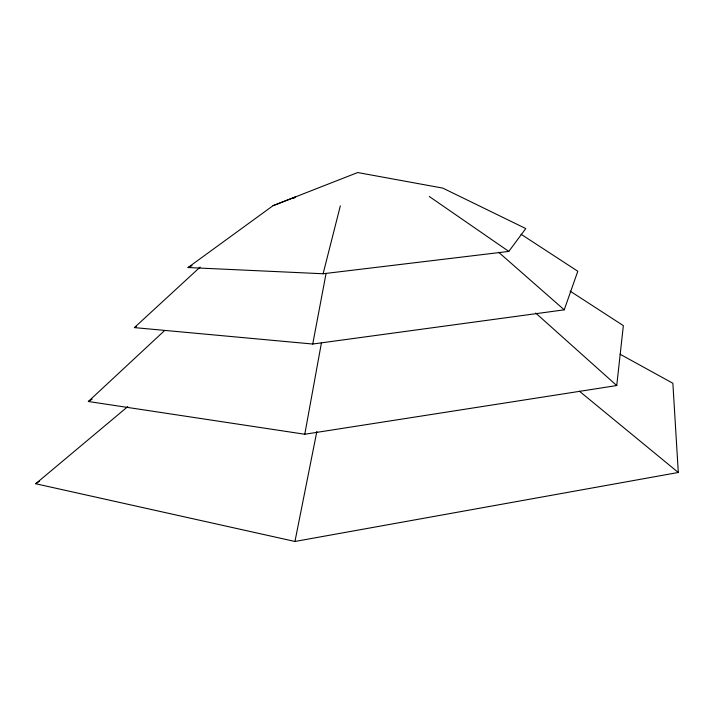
<?xml version="1.0" encoding="UTF-8"?>
<svg xmlns="http://www.w3.org/2000/svg" width="714" height="714" viewBox="0 0 714 714"><rect width="100%" height="100%" fill="white"/><g stroke="black" fill="none" stroke-linecap="round" stroke-linejoin="round"><path stroke-width="1.07" d="M164.604 330.546L88.331 401.491L304.78 434.246L616.735 385.542L623.358 325.638L570.129 291.133M304.78 434.246L321.434 342.854M200.17 267.045L134.402 327.61L312.732 344.032L326.084 273.391M127.806 406.578L35.7 483.744L294.953 541.462L316.864 431.426M323.103 273.757L508.805 251.417L525.772 228.56L442.787 188.103L357.687 172.538L273.007 205.703L188.05 267.527L323.103 273.757L340.328 205.873M312.732 344.032L564.239 309.831L577.796 271.258L521.059 234.254M293.731 198.394L295.426 196.948L273.007 205.703M35.7 483.744L39.368 481.209M88.331 401.491L92.115 399.18M134.402 327.61L136.374 326.584M188.05 267.527L192.084 265.697M294.953 541.462L678.3 472.481L672.865 383.266L620.109 354.233M429.292 196.502L508.805 251.417M579.411 391.218L678.3 472.481M498.675 252.292L564.239 309.831M535.678 313.027L616.735 385.542"/></g></svg>
